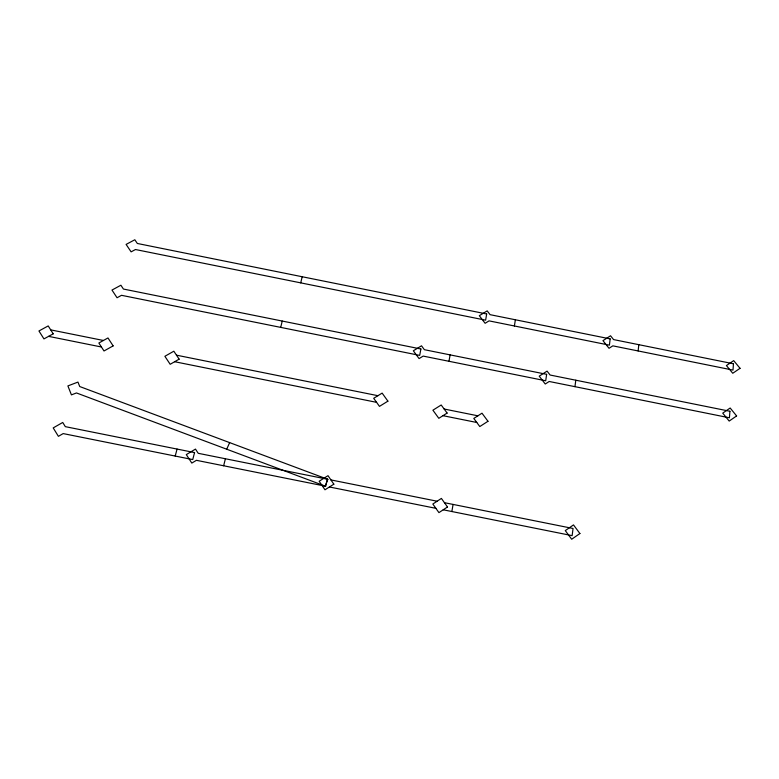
<?xml version="1.0" encoding="UTF-8"?>
<svg xmlns="http://www.w3.org/2000/svg" width="779" height="779" viewBox="0 0 779 779"><rect width="100%" height="100%" fill="white"/><g stroke="black" fill="none" stroke-linecap="round" stroke-linejoin="round"><path stroke-width="1.17" d="M638.128 350.949L638.819 344.678M574.951 386.666L575.798 380.21M514.393 325.982L515.367 319.76M451.878 511.53L453.066 504.422M448.967 361.29L450.116 354.883M300.723 282.865L302.184 276.74M280.703 327.384L282.241 321.055M223.641 465.764L225.404 458.763M175.197 456.056L177.076 449.064M226.718 449.21L229.639 442.618M50.713 329.877L103.432 340.481M176.482 355.175L377.922 395.693M444.147 409.024L477.897 415.811M48.59 336.362L101.436 346.996M174.652 361.719L376.578 402.334M442.969 415.684L476.797 422.481M330.919 479.922L437.116 501.218M444.439 502.689L573.042 528.483L572.146 535.65L443.222 509.797M329.42 486.982L435.88 508.327M729.913 411.263L729.426 417.797L549.195 381.476L545.251 384.018L539.214 376.15L547.082 371.116L550.101 375.03L729.913 411.263M733.467 363.783L732.99 370.093L612.83 345.847L609.032 348.291L602.956 340.647L610.541 335.778L613.579 339.586L733.467 363.783M610.171 338.894L609.412 345.155L489.056 320.87L485.113 323.285L479.309 315.69L487.187 310.879L490.088 314.667L610.171 338.894M546.634 374.329L545.709 380.775L423.172 356.091L419.083 358.593L413.328 350.784L421.507 345.808L424.38 349.693L546.634 374.329M486.671 313.976L485.629 320.179L135.488 249.523L131.115 251.86L126.101 244.411L134.825 239.757L137.328 243.467L486.671 313.976M420.903 348.992L419.686 355.39L121.514 295.309L117.054 297.753L111.981 290.061L120.891 285.221L123.423 289.048L420.903 348.992M327.258 479.182L325.749 486.242L196.415 460.311L191.809 463.086L186.298 454.595L195.48 449.094L198.236 453.31L327.258 479.182M194.565 452.58L192.734 459.571L63.177 433.591L58.406 436.337L53.206 427.905L62.729 422.461L65.329 426.658L194.565 452.58M327.852 479.358L325.155 486.077L76.469 392.947L71.425 394.885L67.89 385.917L77.958 382.08L79.731 386.54L327.852 479.358M579.907 533.527L571.689 539.243L565.281 530.596L573.49 524.91L579.907 533.527M736.603 415.928L729.183 421.069L722.737 413.133L730.157 408.011L736.603 415.928M740.05 368.311L732.757 373.258L726.408 365.555L733.701 360.638L740.05 368.311M447.497 506.973L438.937 512.631L432.842 504.032L441.391 498.414L447.497 506.973M487.985 421.283L479.796 426.551L473.798 418.43L481.987 413.191L487.985 421.283M447.107 413.065L438.82 418.313L432.91 410.202L441.196 404.992L447.107 413.065M333.84 484.178L324.989 489.787L319.166 481.237L328.008 475.677L333.84 484.178M387.903 401.156L379.47 406.375L373.696 398.293L382.129 393.103L387.903 401.156M179.131 359.158L170.173 364.29L164.885 356.295L173.834 351.202L179.131 359.158M113.13 345.886L104.006 350.978L98.865 343.013L107.979 337.95L113.13 345.886M53.215 333.831L43.945 338.904L38.95 330.968L48.21 325.924L53.215 333.831"/></g></svg>
